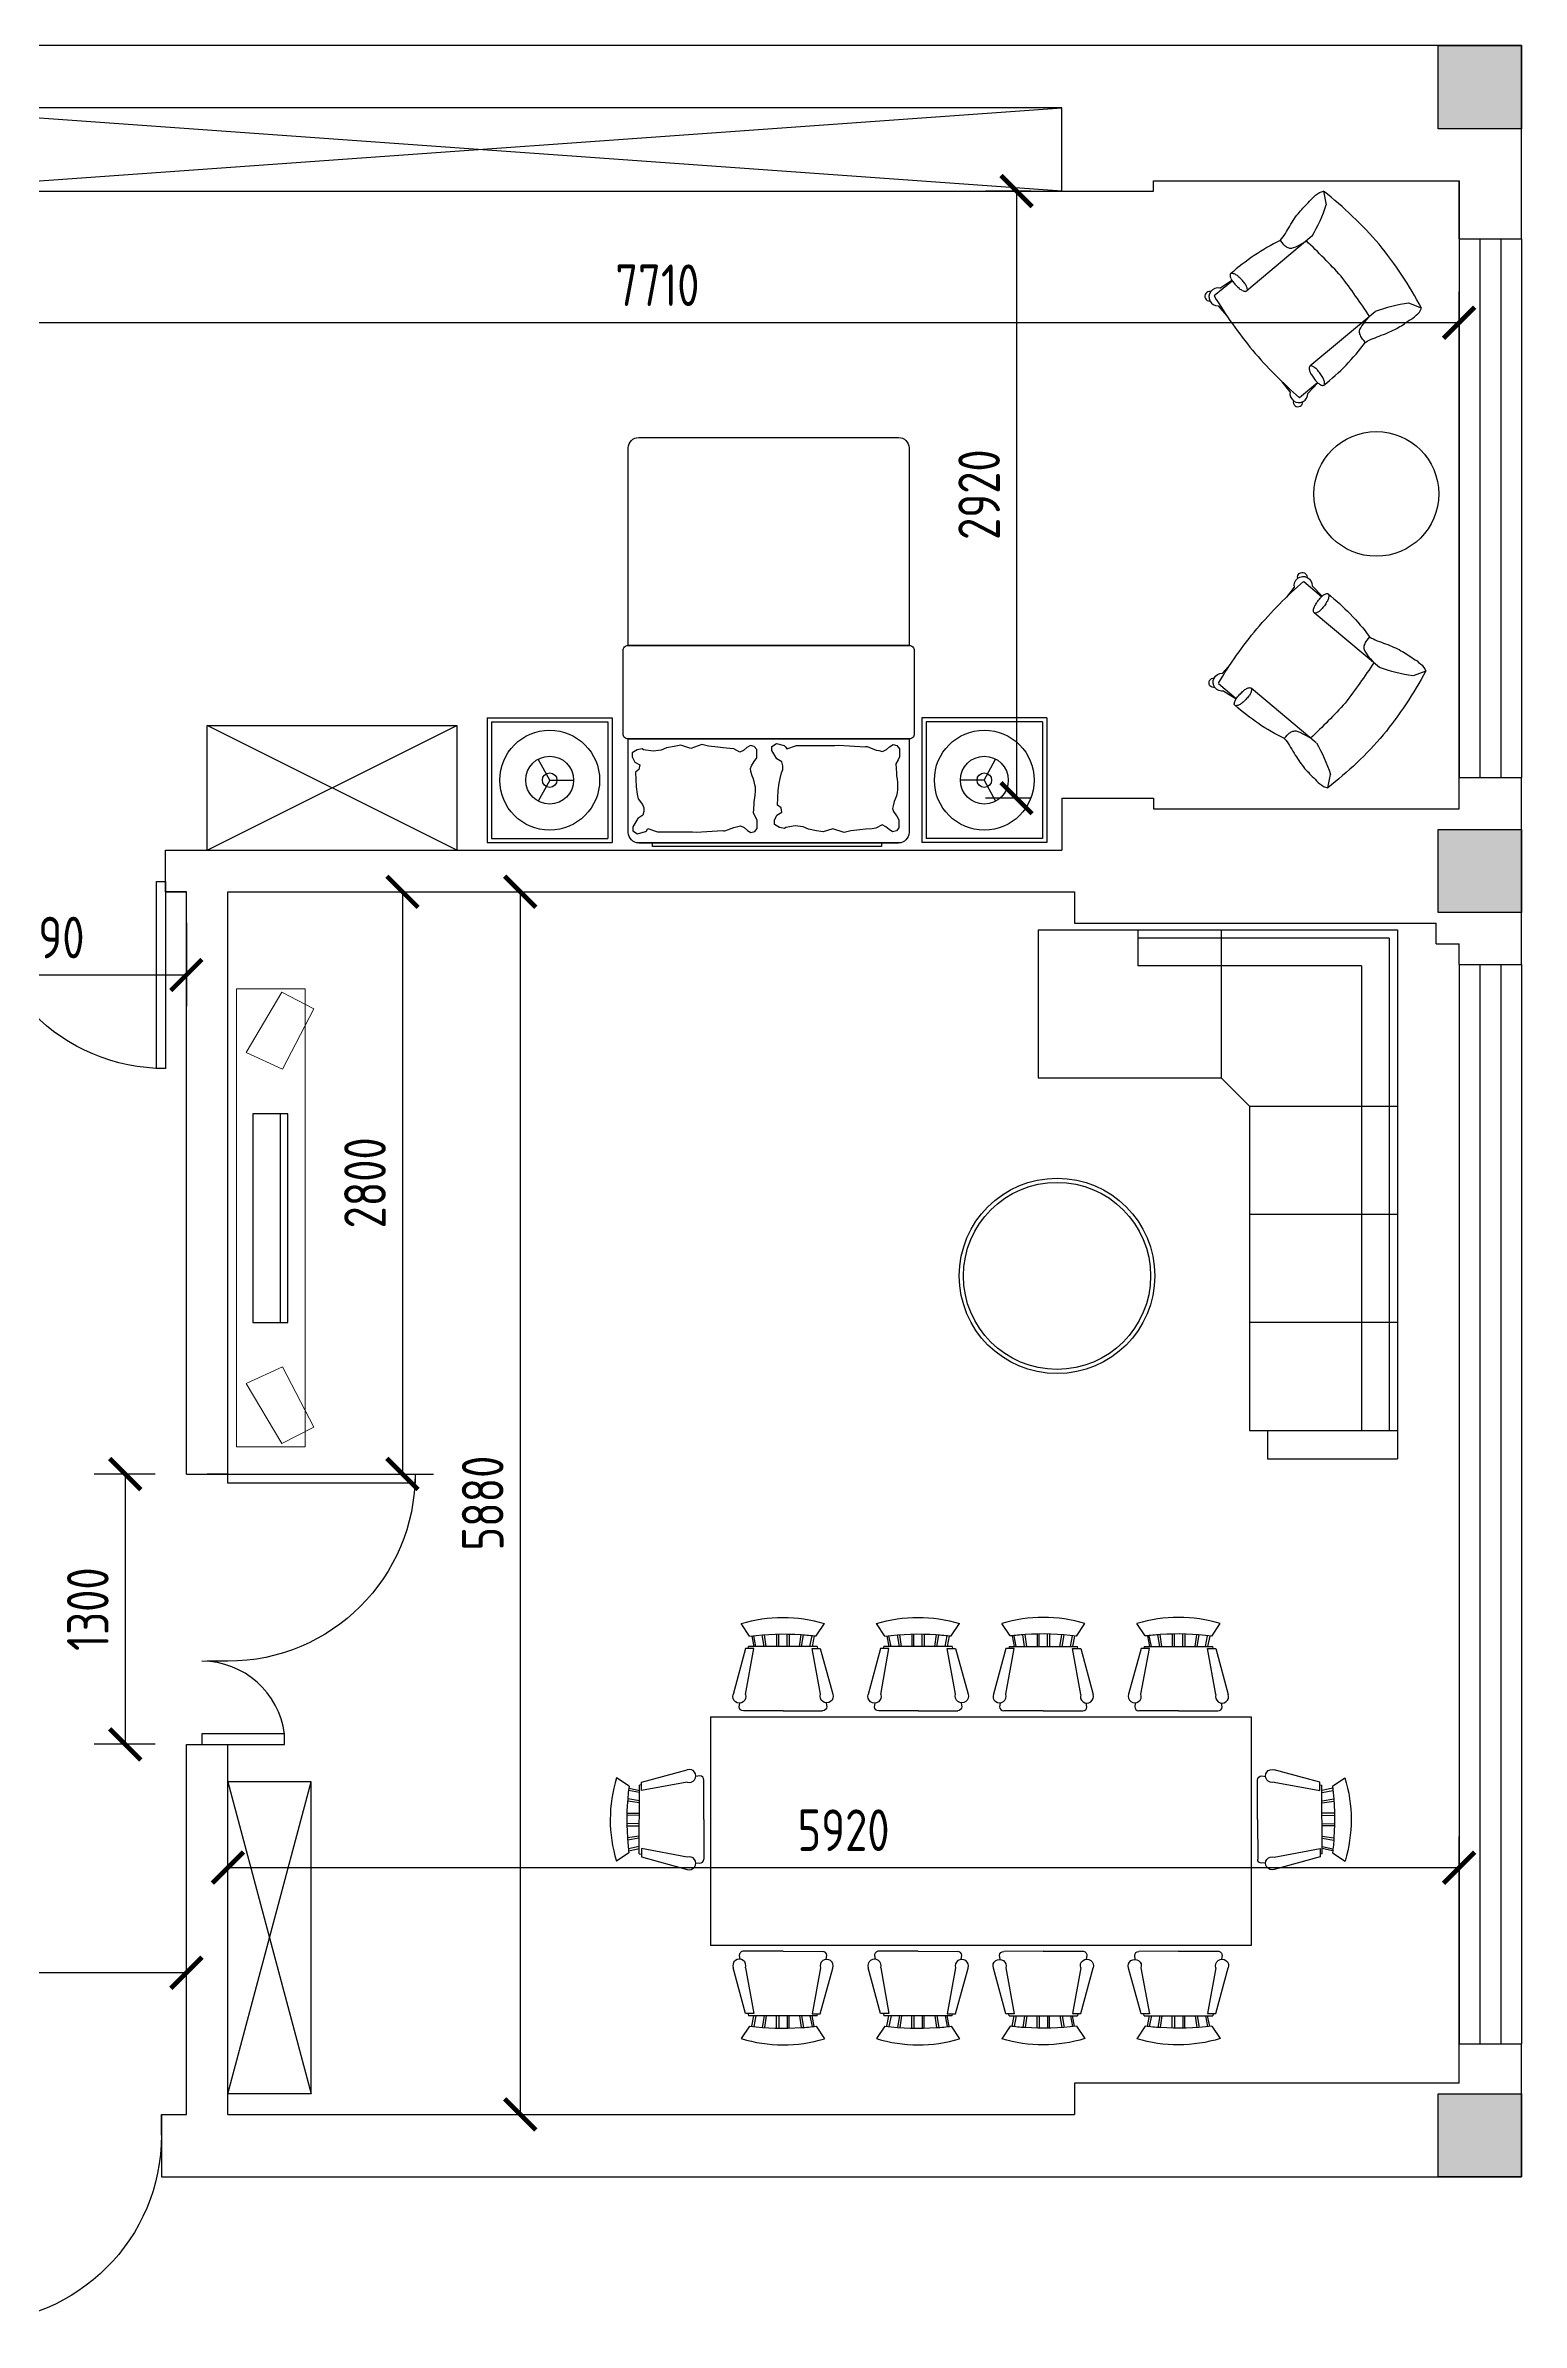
# Model space of a CAD drawing. Header units: millimetres. Extents: x -32476 to 97997, y 23196 to 53777.
# Drawn here: x 1807 to 8904, y 35091 to 46041 of the extents above; entities that cross this region are included whole.
import ezdxf

# ---------------------------------------------------------------- set-up
doc = ezdxf.new("R2010")
doc.units = ezdxf.units.MM
doc.layers.get('Defpoints').update_dxf_attribs({"color": 140})
for name, color, linetype in [('B-FURNITURE', 22, 'Continuous'), ('furn', 7, 'Continuous'), ('TF1', 6, 'Continuous')]:
    doc.layers.add(name, color=color, linetype=linetype)
doc.styles.add('Arch-Dim', font='romans.shx', dxfattribs={"width": 0.75})
doc.styles.add('ATTR', font='romans.shx', dxfattribs={"width": 0.8, "height": 0.7})
doc.dimstyles.new('Annotative-UK', dxfattribs={"dimscale": 0, "dimtxt": 2.5, "dimasz": 1.5, "dimexe": 1.5, "dimexo": 1.5, "dimgap": 0.8, "dimtad": 1, "dimdec": 0, "dimdsep": 46, "dimtxsty": 'Arch-Dim', "dimblk": 'ARCHTICK', "dimcen": 2.5, "dimadec": 1, "dimazin": 2, "dimtfac": 1, "dimtdec": 0, "dimtix": 1, "dimtmove": 2, "dimatfit": 3, "dimfxl": 1, "dimtolj": 1, "dimtzin": 0, "dimarcsym": 0})

# ---------------------------------------------------------------- blocks, each defined once
blk = doc.blocks.new('*U8')
for p, q in [((-900, 0), (-900, 100)), ((0, 0), (0, 100))]:
    blk.add_line(p, q)
blk.add_lwpolyline([(0, 0), (0, -900), (-43.75, -900), (-43.75, 0)], close=True)
blk.add_arc((0, 0), 900, 180, 270)
blk = doc.blocks.new('*U37')
for p, q in [((0, 0), (0, 100)), ((900, 0), (900, 100))]:
    blk.add_line(p, q)
blk.add_lwpolyline([(0, 0), (0, -900), (43.75, -900), (43.75, 0)], close=True)
blk.add_arc((0, 0), 900, 270, 0)
blk = doc.blocks.new('MAT-P14')
for p, q in [((-1.337, 1.348), (-1.337, 1.948)), ((-1.337, 1.948), (-0.737, 1.948)), ((-1.317, 1.928), (-0.757, 1.928)), ((-1.317, 1.368), (-1.317, 1.928)), ((-0.757, 1.368), (-0.757, 1.928)), ((-0.737, 1.348), (-0.737, 1.948)), ((0.625, 1.95), (-0.625, 1.95)), ((0.753, 1.348), (0.753, 1.948)), ((1.353, 1.948), (0.753, 1.948)), ((1.333, 1.928), (0.773, 1.928)), ((0.773, 1.368), (0.773, 1.928)), ((1.333, 1.368), (1.333, 1.928)), ((1.353, 1.348), (1.353, 1.948)), ((-1.037, 1.648), (-1.091, 1.749)), ((-1.037, 1.648), (-1.091, 1.547)), ((-1.037, 1.648), (-0.922, 1.648)), ((1.053, 1.648), (0.938, 1.648)), ((1.053, 1.648), (1.108, 1.749)), ((1.053, 1.648), (1.108, 1.547)), ((-1.337, 1.348), (-0.737, 1.348)), ((-1.317, 1.368), (-0.757, 1.368)), ((1.353, 1.348), (0.753, 1.348)), ((1.333, 1.368), (0.773, 1.368))]:
    blk.add_line(p, q)
for points in [[(-0.675, 1.45), (-0.675, 1.9, -0.414214), (-0.625, 1.95), (0.625, 1.95, -0.414214), (0.675, 1.9), (0.675, 1.45)], [(-0.675, 1, -0.414214), (-0.7, 1.025), (-0.7, 1.425, -0.414214), (-0.675, 1.45), (0.675, 1.45, -0.414214), (0.7, 1.425), (0.7, 1.025, -0.414214), (0.675, 1)], [(-0.625, 0, -0.414214), (-0.675, 0.05), (-0.675, 1), (0.675, 1), (0.675, 0.05, -0.414214), (0.625, 0)]]:
    blk.add_lwpolyline(points, format="xyb", close=True)
for points in [[(-0.614, 1.818), (-0.626, 1.838), (-0.626, 1.877), (-0.614, 1.891), (-0.596, 1.896), (-0.579, 1.886), (-0.563, 1.872), (-0.545, 1.863), (-0.516, 1.879), (-0.497, 1.882), (-0.465, 1.884), (-0.439, 1.887), (-0.395, 1.892), (-0.363, 1.9), (-0.309, 1.882), (-0.262, 1.897), (-0.23, 1.892), (-0.192, 1.884), (-0.166, 1.873), (-0.128, 1.868), (-0.082, 1.875), (-0.076, 1.88), (-0.052, 1.875), (-0.028, 1.861), (-0.028, 1.841), (-0.04, 1.817), (-0.064, 1.802), (-0.06, 1.781), (-0.043, 1.768), (-0.046, 1.697), (-0.05, 1.662), (-0.056, 1.64), (-0.062, 1.612), (-0.068, 1.596), (-0.068, 1.579), (-0.063, 1.56), (-0.039, 1.545), (-0.015, 1.505), (-0.015, 1.486), (-0.038, 1.471), (-0.075, 1.482), (-0.081, 1.487), (-0.087, 1.497), (-0.134, 1.481), (-0.304, 1.482), (-0.318, 1.482), (-0.335, 1.479), (-0.464, 1.488), (-0.467, 1.486), (-0.473, 1.486), (-0.517, 1.503), (-0.53, 1.505), (-0.548, 1.51), (-0.566, 1.501), (-0.581, 1.487), (-0.599, 1.477), (-0.617, 1.482), (-0.629, 1.497), (-0.629, 1.536), (-0.623, 1.55), (-0.611, 1.57), (-0.614, 1.614), (-0.615, 1.627), (-0.618, 1.644), (-0.619, 1.66), (-0.62, 1.675), (-0.62, 1.695), (-0.618, 1.707), (-0.614, 1.723), (-0.608, 1.739), (-0.604, 1.75), (-0.598, 1.771), (-0.596, 1.785), (-0.6, 1.798), (-0.614, 1.819)], [(0.069, 1.559), (0.057, 1.54), (0.057, 1.501), (0.069, 1.486), (0.087, 1.481), (0.105, 1.491), (0.121, 1.505), (0.139, 1.514), (0.168, 1.498), (0.187, 1.496), (0.219, 1.493), (0.244, 1.49), (0.289, 1.485), (0.321, 1.477), (0.374, 1.495), (0.422, 1.48), (0.454, 1.486), (0.492, 1.493), (0.517, 1.504), (0.555, 1.509), (0.602, 1.502), (0.608, 1.497), (0.632, 1.502), (0.656, 1.517), (0.656, 1.536), (0.644, 1.561), (0.62, 1.575), (0.624, 1.596), (0.641, 1.609), (0.637, 1.68), (0.633, 1.715), (0.628, 1.738), (0.606, 1.765), (0.6, 1.781), (0.6, 1.798), (0.605, 1.817), (0.629, 1.832), (0.654, 1.872), (0.654, 1.892), (0.63, 1.906), (0.593, 1.895), (0.587, 1.891), (0.581, 1.881), (0.534, 1.896), (0.379, 1.896), (0.366, 1.896), (0.348, 1.898), (0.22, 1.89), (0.216, 1.891), (0.21, 1.891), (0.167, 1.875), (0.154, 1.872), (0.136, 1.867), (0.118, 1.876), (0.102, 1.89), (0.085, 1.9), (0.067, 1.895), (0.055, 1.881), (0.055, 1.842), (0.061, 1.827), (0.073, 1.807), (0.07, 1.764), (0.069, 1.75), (0.066, 1.733), (0.065, 1.718), (0.063, 1.703), (0.063, 1.682), (0.066, 1.67), (0.07, 1.655), (0.075, 1.638), (0.079, 1.627), (0.086, 1.607), (0.087, 1.592), (0.083, 1.579), (0.07, 1.559)]]:
    blk.add_lwpolyline(points)
blk.add_lwpolyline([(-0.542, 1.95), (-0.542, 1.967), (0.558, 1.967), (0.558, 1.95)], close=True)
for centre, radius in [((-1.037, 1.648), 0.24), ((1.053, 1.648), 0.24), ((-1.037, 1.648), 0.115), ((1.053, 1.648), 0.115), ((-1.037, 1.648), 0.035), ((1.053, 1.648), 0.035)]:
    blk.add_circle(centre, radius)
blk = doc.blocks.new('hjkhj')
at = {"layer": 'TF1', "color": 7}
for p, q in [((84750.3, -5092.2), (84750.4, -5091.1)), ((84750.4, -5091.1), (84750.7, -5090.1)), ((84750.7, -5090.1), (84751.2, -5089.1)), ((84751.2, -5089.1), (84757, -5092.3)), ((84824.5, -5089.1), (84818.8, -5092.3)), ((84825, -5090.1), (84824.5, -5089.1)), ((84825.3, -5091.1), (84825, -5090.1)), ((84825.5, -5092.2), (84825.3, -5091.1)), ((84750.2, -5093.3), (84750.3, -5092.2)), ((84750.2, -5094.4), (84750.2, -5093.3)), ((84750.3, -5095.4), (84750.2, -5094.4)), ((84750.4, -5096.5), (84750.3, -5095.4)), ((84750.5, -5097.4), (84750.4, -5096.5)), ((84750.6, -5098.4), (84750.5, -5097.4)), ((84750.7, -5099.3), (84750.6, -5098.4)), ((84750.8, -5100.2), (84750.7, -5099.3)), ((84750.9, -5101.1), (84750.8, -5100.2)), ((84751, -5101.9), (84750.9, -5101.1)), ((84751.1, -5102.8), (84751, -5101.9)), ((84824.6, -5102.8), (84824.8, -5101.9)), ((84824.8, -5101.9), (84824.9, -5101.1)), ((84824.9, -5101.1), (84825, -5100.2)), ((84825, -5099.3), (84825.1, -5098.4)), ((84825, -5100.2), (84825, -5099.3)), ((84825.1, -5098.4), (84825.2, -5097.4)), ((84825.2, -5097.4), (84825.4, -5096.5)), ((84825.4, -5096.5), (84825.5, -5095.4)), ((84825.5, -5093.3), (84825.5, -5092.2)), ((84825.5, -5094.4), (84825.5, -5093.3)), ((84825.5, -5095.4), (84825.5, -5094.4)), ((84751.2, -5103.7), (84751.1, -5102.8)), ((84751.4, -5104.5), (84751.2, -5103.7)), ((84751.6, -5105.5), (84751.4, -5104.5)), ((84751.8, -5106.4), (84751.6, -5105.5)), ((84752, -5107.4), (84751.8, -5106.4)), ((84752.3, -5108.3), (84752, -5107.4)), ((84752.6, -5109.3), (84752.3, -5108.3)), ((84752.9, -5110.3), (84752.6, -5109.3)), ((84753.2, -5111.3), (84752.9, -5110.3)), ((84753.6, -5112.3), (84753.2, -5111.3)), ((84753.9, -5113.3), (84753.6, -5112.3)), ((84754.3, -5114.3), (84753.9, -5113.3)), ((84763.4, -5115.1), (84763.8, -5113.2)), ((84763.8, -5113.2), (84764.2, -5110.7)), ((84764.2, -5107.3), (84764.2, -5148.2)), ((84811.5, -5107.3), (84811.5, -5148.2)), ((84811.9, -5113.2), (84811.5, -5110.7)), ((84812.3, -5115.1), (84811.9, -5113.2)), ((84821.4, -5114.3), (84821.8, -5113.3)), ((84821.8, -5113.3), (84822.1, -5112.3)), ((84822.1, -5112.3), (84822.5, -5111.3)), ((84822.5, -5111.3), (84822.8, -5110.3)), ((84822.8, -5110.3), (84823.1, -5109.3)), ((84823.1, -5109.3), (84823.4, -5108.3)), ((84823.4, -5108.3), (84823.7, -5107.4)), ((84823.7, -5107.4), (84823.9, -5106.4)), ((84823.9, -5106.4), (84824.2, -5105.5)), ((84824.2, -5105.5), (84824.3, -5104.5)), ((84824.3, -5104.5), (84824.5, -5103.7)), ((84824.5, -5103.7), (84824.6, -5102.8)), ((84754.6, -5115.3), (84754.3, -5114.3)), ((84755, -5116.3), (84754.6, -5115.3)), ((84755.3, -5117.3), (84755, -5116.3)), ((84755.6, -5118.3), (84755.3, -5117.3)), ((84755.8, -5119.3), (84755.6, -5118.3)), ((84755.9, -5120.4), (84755.8, -5119.3)), ((84755.9, -5120.4), (84757, -5120.4)), ((84757, -5120.4), (84758, -5120.4)), ((84758, -5120.4), (84758.8, -5120.3)), ((84758.8, -5120.3), (84759.4, -5120.2)), ((84759.4, -5120.2), (84760, -5120)), ((84760, -5120), (84760.5, -5119.9)), ((84760.5, -5119.9), (84760.9, -5119.7)), ((84760.9, -5119.7), (84761.3, -5119.5)), ((84761.3, -5119.5), (84761.6, -5119.2)), ((84761.6, -5119.2), (84762, -5118.9)), ((84762, -5118.9), (84762.4, -5118.4)), ((84762.4, -5118.4), (84762.7, -5117.6)), ((84762.7, -5117.6), (84763.1, -5116.6)), ((84763.1, -5116.6), (84763.4, -5115.1)), ((84812.6, -5116.6), (84812.3, -5115.1)), ((84813, -5117.6), (84812.6, -5116.6)), ((84813.4, -5118.4), (84813, -5117.6)), ((84813.7, -5118.9), (84813.4, -5118.4)), ((84814.1, -5119.2), (84813.7, -5118.9)), ((84814.4, -5119.5), (84814.1, -5119.2)), ((84814.8, -5119.7), (84814.4, -5119.5)), ((84815.2, -5119.9), (84814.8, -5119.7)), ((84815.7, -5120), (84815.2, -5119.9)), ((84816.3, -5120.2), (84815.7, -5120)), ((84816.9, -5120.3), (84816.3, -5120.2)), ((84817.7, -5120.4), (84816.9, -5120.3)), ((84818.7, -5120.4), (84817.7, -5120.4)), ((84819.8, -5120.4), (84818.7, -5120.4)), ((84819.8, -5120.4), (84819.9, -5119.3)), ((84819.9, -5119.3), (84820.2, -5118.3)), ((84820.2, -5118.3), (84820.4, -5117.3)), ((84820.4, -5117.3), (84820.7, -5116.3)), ((84820.7, -5116.3), (84821.1, -5115.3)), ((84821.1, -5115.3), (84821.4, -5114.3)), ((84754.8, -5157.3), (84755.7, -5150.4)), ((84755.9, -5161.7), (84755.9, -5150.5)), ((84819.8, -5161.7), (84819.8, -5150.5)), ((84820.9, -5157.3), (84820.1, -5150.4)), ((84760.9, -5163.4), (84767, -5163.2)), ((84814.8, -5163.4), (84808.7, -5163.2))]:
    blk.add_line(p, q, dxfattribs=at)
for centre, radius, start, end in [((84790.7, -5276.2), 191.2, 90.8577, 101.9254), ((84785, -5276.2), 191.2, 78.0746, 89.1423), ((84688.9, -5134.5), 80.1, 19.8937, 31.7812), ((84886.8, -5134.5), 80.1, 148.2188, 160.1063), ((84809.6, -5526.7), 418.4, 92.9795, 96.2329), ((84766.1, -5526.7), 418.4, 83.7671, 87.0205), ((84857, -5145.4), 104.1, 166.0756, 181.9298), ((84718.7, -5145.4), 104.1, 358.0702, 13.9244), ((84753.7, -5148.9), 0.811, 134.0627, 183.8288), ((84753.7, -5148.9), 0.811, 183.8288, 233.5949), ((84756.2, -5151.4), 4.36, 113.1423, 134.0627), ((84755.8, -5146), 4.36, 233.5949, 254.5154), ((84757.5, -5160.7), 4.32, 128.6021, 321.567), ((84758, -5155.7), 9.03, 102.0884, 113.1423), ((84757.1, -5141.5), 9.03, 254.5154, 265.5692), ((84759.5, -5162.7), 16.1, 93.8288, 102.0884), ((84757.6, -5134.4), 16.1, 265.5692, 273.8288), ((84759.5, -5162.7), 16.1, 85.5692, 93.8288), ((84757.6, -5134.4), 16.1, 273.8288, 282.0884), ((84760.1, -5155.6), 9.03, 74.5154, 85.5692), ((84759.1, -5141.4), 9.03, 282.0884, 293.1423), ((84761.3, -5151.1), 4.36, 53.5949, 74.5154), ((84761, -5145.7), 4.36, 293.1423, 314.0627), ((84763.4, -5148.2), 0.811, 3.8288, 53.5949), ((84763.4, -5148.2), 0.811, 314.0627, 3.8288), ((84812.3, -5148.2), 0.811, 126.4051, 176.1712), ((84812.3, -5148.2), 0.811, 176.1712, 225.9373), ((84814.8, -5145.7), 4.36, 225.9373, 246.8577), ((84814.4, -5151.1), 4.36, 105.4846, 126.4051), ((84816.6, -5141.4), 9.03, 246.8577, 257.9116), ((84815.6, -5155.6), 9.03, 94.4308, 105.4846), ((84818.1, -5134.4), 16.1, 257.9116, 266.1712), ((84818.2, -5160.7), 4.32, 218.433, 51.3979), ((84816.2, -5162.7), 16.1, 86.1712, 94.4308), ((84818.1, -5134.4), 16.1, 266.1712, 274.4308), ((84816.2, -5162.7), 16.1, 77.9116, 86.1712), ((84818.6, -5141.5), 9.03, 274.4308, 285.4846), ((84817.7, -5155.7), 9.03, 66.8577, 77.9116), ((84819.9, -5146), 4.36, 285.4846, 306.4051), ((84819.5, -5151.4), 4.36, 45.9373, 66.8577), ((84822, -5148.9), 0.811, 306.4051, 356.1712), ((84822, -5148.9), 0.811, 356.1712, 45.9373), ((84754.7, -5163.6), 2.28, 127.6421, 324.3434), ((84789.4, -4950.2), 214.2, 261.0216, 269.5996), ((84786.4, -4950.2), 214.2, 270.4004, 278.9784), ((84821, -5163.6), 2.28, 215.6566, 52.3579)]:
    blk.add_arc(centre, radius, start, end, dxfattribs=at)
blk = doc.blocks.new('_ArchTick')
at = {"color": 0, "linetype": 'ByBlock', "const_width": 0.15}
blk.add_lwpolyline([(-0.5, -0.5), (0.5, 0.5)], dxfattribs=at)
blk = doc.blocks.new('*D100')
at = {"color": 0, "lineweight": -2, "transparency": 16777216}
for p, q in [((894, 42421), (894, 44858)), ((8604, 42521), (8604, 44858)), ((894, 44708), (8604, 44708))]:
    blk.add_line(p, q, dxfattribs=at)
at = {"layer": 'Defpoints', "color": 0, "transparency": 16777216}
for p in [(8604, 44708), (894, 42271), (8604, 42371)]:
    blk.add_point(p, dxfattribs=at)
at = {"color": 0, "lineweight": -2, "transparency": 16777216, "xscale": 150, "yscale": 150, "zscale": 150, "rotation": 180}
blk.add_blockref('_ArchTick', (894, 44708), dxfattribs=at)
at = {"color": 0, "lineweight": -2, "transparency": 16777216, "xscale": 150, "yscale": 150, "zscale": 150}
blk.add_blockref('_ArchTick', (8604, 44708), dxfattribs=at)
at = {"color": 0, "transparency": 16777216, "insert": (4749, 44888), "char_height": 200, "attachment_point": 5, "style": 'Arch-Dim'}
blk.add_mtext('\\A1;7710', dxfattribs=at)
blk = doc.blocks.new('*D101')
at = {"color": 0, "lineweight": -2, "transparency": 16777216}
for p, q in [((6544, 45341), (6326, 45341)), ((6476, 45341), (6476, 42421)), ((6544, 42421), (6326, 42421))]:
    blk.add_line(p, q, dxfattribs=at)
at = {"layer": 'Defpoints', "color": 0, "transparency": 16777216}
for p in [(6694, 45341), (6476, 42421), (6694, 42421)]:
    blk.add_point(p, dxfattribs=at)
at = {"color": 0, "lineweight": -2, "transparency": 16777216, "xscale": 150, "yscale": 150, "zscale": 150}
for p, rotation in [((6476, 45341), 90), ((6476, 42421), 270)]:
    blk.add_blockref('_ArchTick', p, dxfattribs=dict(at, rotation=rotation))
at = {"color": 0, "transparency": 16777216, "insert": (6296, 43881), "char_height": 200, "attachment_point": 5, "rotation": 90, "style": 'Arch-Dim'}
blk.add_mtext('\\A1;2920', dxfattribs=at)
blk = doc.blocks.new('*D104')
at = {"color": 0, "lineweight": -2, "transparency": 16777216}
for p, q in [((144, 36341), (144, 36923)), ((2484, 36241), (2484, 36923)), ((144, 36773), (2484, 36773))]:
    blk.add_line(p, q, dxfattribs=at)
at = {"layer": 'Defpoints', "color": 0, "transparency": 16777216}
for p in [(2484, 36773), (144, 36191), (2484, 36091)]:
    blk.add_point(p, dxfattribs=at)
at = {"color": 0, "lineweight": -2, "transparency": 16777216, "xscale": 150, "yscale": 150, "zscale": 150, "rotation": 180}
blk.add_blockref('_ArchTick', (144, 36773), dxfattribs=at)
at = {"color": 0, "lineweight": -2, "transparency": 16777216, "xscale": 150, "yscale": 150, "zscale": 150}
blk.add_blockref('_ArchTick', (2484, 36773), dxfattribs=at)
at = {"color": 0, "transparency": 16777216, "insert": (1314, 36953), "char_height": 200, "attachment_point": 5, "style": 'Arch-Dim'}
blk.add_mtext('\\A1;2340', dxfattribs=at)
blk = doc.blocks.new('*D112')
at = {"color": 0, "lineweight": -2, "transparency": 16777216}
for p, q in [((1094, 41821), (1094, 41421)), ((2484, 41821), (2484, 41421)), ((1094, 41571), (2484, 41571))]:
    blk.add_line(p, q, dxfattribs=at)
at = {"layer": 'Defpoints', "color": 0, "transparency": 16777216}
for p in [(1094, 41971), (2484, 41971), (2484, 41571)]:
    blk.add_point(p, dxfattribs=at)
at = {"color": 0, "lineweight": -2, "transparency": 16777216, "xscale": 150, "yscale": 150, "zscale": 150, "rotation": 180}
blk.add_blockref('_ArchTick', (1094, 41571), dxfattribs=at)
at = {"color": 0, "lineweight": -2, "transparency": 16777216, "xscale": 150, "yscale": 150, "zscale": 150}
blk.add_blockref('_ArchTick', (2484, 41571), dxfattribs=at)
at = {"color": 0, "transparency": 16777216, "insert": (1789, 41751), "char_height": 200, "attachment_point": 5, "style": 'Arch-Dim'}
blk.add_mtext('\\A1;1390', dxfattribs=at)
blk = doc.blocks.new('*U52')
for p, q in [((0, 0), (0, -100)), ((-900, 0), (-900, -100))]:
    blk.add_line(p, q)
blk.add_lwpolyline([(0, 0), (0, 900), (-43.75, 900), (-43.75, 0)], close=True)
blk.add_arc((0, 0), 900, 90, 180)
blk = doc.blocks.new('*D137')
at = {"color": 0, "lineweight": -2, "transparency": 16777216}
for p, q in [((2334, 39171), (2040, 39171)), ((2190, 39171), (2190, 37871)), ((2334, 37871), (2040, 37871))]:
    blk.add_line(p, q, dxfattribs=at)
at = {"layer": 'Defpoints', "color": 0, "transparency": 16777216}
for p in [(2484, 39171), (2190, 37871), (2484, 37871)]:
    blk.add_point(p, dxfattribs=at)
at = {"color": 0, "lineweight": -2, "transparency": 16777216, "xscale": 150, "yscale": 150, "zscale": 150}
for p, rotation in [((2190, 39171), 90), ((2190, 37871), 270)]:
    blk.add_blockref('_ArchTick', p, dxfattribs=dict(at, rotation=rotation))
at = {"color": 0, "transparency": 16777216, "insert": (2010, 38521), "char_height": 200, "attachment_point": 5, "rotation": 90, "style": 'Arch-Dim'}
blk.add_mtext('\\A1;1300', dxfattribs=at)
blk = doc.blocks.new('CHARROCK')
at = {"linetype": 'Continuous'}
for p, q in [((-8, -4.5), (-10, -1.5)), ((-7.5, -4.5), (-7, -7)), ((-6.5, -7), (-7.02225, -4.43)), ((-4.5, -7), (-4.96674, -4.19951)), ((-4, -7), (-4.40532, -4.16272)), ((-1.5, -4.05012), (-1.5, -7)), ((-1, -7), (-1, -4.05012)), ((1, -7), (1, -4.04655)), ((1.5, -4.05012), (1.5, -7)), ((4, -7), (4.40187, -4.18694)), ((4.5, -7), (4.96761, -4.19437)), ((6.5, -7), (7, -4.4057)), ((7.5, -4.5), (7, -7)), ((8, -4.5), (10, -1.5)), ((-9, -7.5), (-12, -18.49999)), ((-7, -7.5), (-9, -7.5)), ((-9, -18.49999), (-7, -7.5)), ((-8.23428, -6.99939), (-8.3093, -7.47958)), ((-8.23041, -7), (8.23915, -7)), ((7, -7.5), (9, -7.5)), ((9, -18.49999), (7, -7.5)), ((8.31071, -7.48854), (8.23449, -7.00073)), ((9, -7.5), (12, -18.49999)), ((-10.36644, -20.64523), (-10.5, -21.49999)), ((10.5, -21.49999), (10.3575, -20.58798)), ((0, -22.49999), (-9.5, -22.49999)), ((0, -22.49999), (9.5, -22.49999))]:
    blk.add_line(p, q, dxfattribs=at)
for centre, radius, start, end in [((0, -34.08333), 34.08333, 72.93847, 107.0615), ((0, -68.25004), 64.25, 93.92211, 97.15267), ((0, -68.25004), 64.25, 82.84733, 93.92211), ((-10.5, -18.99999), 1.58114, 161.5651, 18.43495), ((-9.5, -21.49999), 1, 180, 270), ((10.5, -18.99999), 1.58114, 161.5651, 18.43495), ((9.5, -21.49999), 1, 270, 0)]:
    blk.add_arc(centre, radius, start, end, dxfattribs=at)
at = {"style": 'ATTR', "width": 0.8, "flags": 9}
blk.add_attdef('ESTCODE', (0, 0), '', height=0.7, dxfattribs=at)
blk = doc.blocks.new('yujk')
for p, q in [((14962, 40697), (17562, 40697)), ((14962, 40697), (14962, 39597)), ((17562, 40697), (17562, 39597)), ((17562, 39597), (14962, 39597))]:
    blk.add_line(p, q)
at = {"color": 9, "yscale": 20, "zscale": 20}
for p, xscale, rotation in [((15310, 41175), -20, 0.1102080190288035), ((15960, 41175), -20, 0.1102080190288035), ((16563, 41175), 20, 359.889791980971), ((17213, 41175), 20, 359.889791980971), ((14480, 40203), 20, 89.88979198097103), ((18043, 40203), -20, 270.110208019029), ((15310, 39119), 20, 179.8897919809712), ((15960, 39119), 20, 179.8897919809712), ((16563, 39119), -20, 180.110208019029), ((17213, 39119), -20, 180.110208019029)]:
    blk.add_blockref('CHARROCK', p, dxfattribs=dict(at, xscale=xscale, rotation=rotation))
blk = doc.blocks.new('A$C4399559B')
at = {"layer": 'B-FURNITURE', "color": 7, "ltscale": 100}
for points in [[(-0.712, 0), (0, 0)], [(-0.712, 0), (-0.712, -0.88)], [(0, 0), (0, -0.88)], [(-0.712, -0.48), (-0.538, -0.48)], [(-0.672, -1.688), (-0.672, -0.48)], [(-0.538, -1.554), (-0.538, -0.48)], [(-0.712, -0.856), (-0.712, -1.728)], [(0, -0.856), (0, -0.88)], [(-0.712, -0.88), (-0.538, -0.88)], [(-0.538, -0.88), (0, -0.88)], [(0, -0.88), (0.136, -1.016)], [(0.136, -1.016), (1.696, -1.016)], [(0.136, -1.016), (0.136, -1.728)], [(0.656, -1.016), (0.656, -1.728)], [(1.176, -1.016), (1.176, -1.728)], [(1.696, -1.016), (1.696, -1.728)], [(1.696, -1.102), (1.832, -1.102)], [(1.832, -1.102), (1.832, -1.728)], [(-0.538, -1.554), (1.696, -1.554)], [(-0.712, -1.728), (1.832, -1.728)], [(-0.672, -1.688), (1.696, -1.688)]]:
    blk.add_lwpolyline(points, dxfattribs=at)
blk = doc.blocks.new('*D183')
at = {"color": 0, "lineweight": -2, "transparency": 16777216}
for p, q in [((2834, 41971), (4239, 41971)), ((4089, 41971), (4089, 36091)), ((2834, 36091), (4239, 36091))]:
    blk.add_line(p, q, dxfattribs=at)
at = {"layer": 'Defpoints', "color": 0, "transparency": 16777216}
for p in [(2684, 41971), (2684, 36091), (4089, 36091)]:
    blk.add_point(p, dxfattribs=at)
at = {"color": 0, "lineweight": -2, "transparency": 16777216, "xscale": 150, "yscale": 150, "zscale": 150}
for p, rotation in [((4089, 41971), 90), ((4089, 36091), 270)]:
    blk.add_blockref('_ArchTick', p, dxfattribs=dict(at, rotation=rotation))
at = {"color": 0, "transparency": 16777216, "insert": (3909, 39031), "char_height": 200, "attachment_point": 5, "rotation": 90, "style": 'Arch-Dim'}
blk.add_mtext('\\A1;5880', dxfattribs=at)
blk = doc.blocks.new('*D184')
at = {"color": 0, "lineweight": -2, "transparency": 16777216}
for p, q in [((2684, 36241), (2684, 37428)), ((8604, 36391), (8604, 37428)), ((2684, 37278), (8604, 37278))]:
    blk.add_line(p, q, dxfattribs=at)
at = {"layer": 'Defpoints', "color": 0, "transparency": 16777216}
for p in [(8604, 37278), (8604, 36241), (2684, 36091)]:
    blk.add_point(p, dxfattribs=at)
at = {"color": 0, "lineweight": -2, "transparency": 16777216, "xscale": 150, "yscale": 150, "zscale": 150, "rotation": 180}
blk.add_blockref('_ArchTick', (2684, 37278), dxfattribs=at)
at = {"color": 0, "lineweight": -2, "transparency": 16777216, "xscale": 150, "yscale": 150, "zscale": 150}
blk.add_blockref('_ArchTick', (8604, 37278), dxfattribs=at)
at = {"color": 0, "transparency": 16777216, "insert": (5644, 37458), "char_height": 200, "attachment_point": 5, "style": 'Arch-Dim'}
blk.add_mtext('\\A1;5920', dxfattribs=at)
blk = doc.blocks.new('*D185')
at = {"color": 0, "lineweight": -2, "transparency": 16777216}
for p, q in [((2834, 41971), (3673, 41971)), ((3523, 41971), (3523, 39171)), ((2834, 39171), (3673, 39171))]:
    blk.add_line(p, q, dxfattribs=at)
at = {"layer": 'Defpoints', "color": 0, "transparency": 16777216}
for p in [(2684, 41971), (2684, 39171), (3523, 39171)]:
    blk.add_point(p, dxfattribs=at)
at = {"color": 0, "lineweight": -2, "transparency": 16777216, "xscale": 150, "yscale": 150, "zscale": 150}
for p, rotation in [((3523, 41971), 90), ((3523, 39171), 270)]:
    blk.add_blockref('_ArchTick', p, dxfattribs=dict(at, rotation=rotation))
at = {"color": 0, "transparency": 16777216, "insert": (3343, 40571), "char_height": 200, "attachment_point": 5, "rotation": 90, "style": 'Arch-Dim'}
blk.add_mtext('\\A1;2800', dxfattribs=at)

msp = doc.modelspace()

# ---------------------------------------------------------------- hatches: boundary and pattern name
h = msp.add_hatch(color=256)
h.dxf.hatch_style = 1
h.paths.add_polyline_path([(8904, 46040.7), (8504, 46040.7), (8504, 45640.7), (8904, 45640.7)])
h = msp.add_hatch(color=256)
h.dxf.hatch_style = 1
h.paths.add_polyline_path([(8904, 42270.7), (8504, 42270.7), (8504, 41870.7), (8904, 41870.7)])
h = msp.add_hatch(color=256)
h.dxf.hatch_style = 1
h.paths.add_polyline_path([(8904, 36190.7), (8504, 36190.7), (8504, 35790.7), (8904, 35790.7)])

# ---------------------------------------------------------------- linework, layer by layer
at = {"lineweight": 30}
for p, q in [((8904, 46040.7), (-10556, 46040.7)), ((8904, 45110.7), (8904, 46040.7)), ((6694, 45740.7), (894, 45740.7)), ((6694, 45340.7), (6694, 45740.7)), ((6694, 45340.7), (7134, 45340.7)), ((7134, 45340.7), (7134, 45390.7)), ((7134, 45390.7), (8604, 45390.7)), ((8604, 45110.7), (8604, 45390.7)), ((8604, 45110.7), (8904, 45110.7)), ((8604, 42370.7), (8604, 42520.7)), ((8604, 42520.7), (8904, 42520.7)), ((8904, 41620.7), (8904, 42520.7)), ((6694, 42420.7), (6694, 42170.7)), ((6694, 42420.7), (7134, 42420.7)), ((7134, 42420.7), (7134, 42370.7)), ((7134, 42370.7), (8604, 42370.7)), ((2384, 42170.7), (6694, 42170.7)), ((2384, 41970.7), (2384, 42170.7)), ((2384, 41970.7), (2484, 41970.7)), ((2484, 39170.7), (2484, 41970.7)), ((2684, 39170.7), (2684, 41970.7)), ((2684, 41970.7), (6754, 41970.7)), ((6754, 41970.7), (6754, 41820.7)), ((6754, 41820.7), (8494.3, 41820.7)), ((8494.3, 41720.7), (8494.3, 41820.7)), ((8494.3, 41720.7), (8604, 41720.7)), ((8604, 41620.7), (8604, 41720.7)), ((8604, 41620.7), (8904, 41620.7)), ((2484, 39170.7), (2684, 39170.7)), ((2484, 36090.7), (2484, 37870.7)), ((2484, 37870.7), (2684, 37870.7)), ((2684, 36090.7), (2684, 37872.2)), ((8604, 36240.7), (8604, 36430.7)), ((8604, 36430.7), (8904, 36430.7)), ((8904, 35790.7), (8904, 36430.7)), ((8604, 36240.7), (6754, 36240.7)), ((6754, 36240.7), (6754, 36090.7)), ((8504, 36190.7), (8904, 36190.7)), ((2364, 36090.7), (2484, 36090.7)), ((2364, 36090.7), (2364, 35790.7)), ((2684, 36090.7), (6754, 36090.7)), ((2364, 35790.7), (8904, 35790.7))]:
    msp.add_line(p, q, dxfattribs=at)
for p, q in [((1094, 45340.7), (6694, 45740.7)), ((6694, 45340.7), (1094, 45740.7)), ((6694, 45740.7), (4609, 45740.7)), ((1094, 45340.7), (6694, 45340.7)), ((8604, 45390.7), (8604, 45110.7)), ((8604, 45110.7), (8604, 42520.7)), ((8704, 45110.7), (8704, 42520.7)), ((8804, 45110.7), (8804, 42520.7)), ((8904, 45110.7), (8904, 42520.7)), ((2584, 42170.7), (2584, 42770.7)), ((2584, 42770.7), (3784, 42770.7)), ((2584, 42170.7), (3784, 42770.7)), ((3784, 42170.7), (2584, 42770.7)), ((3784, 42770.7), (3784, 42170.7)), ((8604, 42370.7), (8604, 42520.7)), ((2384, 42170.7), (2584, 42170.7)), ((2484, 41970.7), (2384, 41970.7)), ((2684, 39170.7), (2684, 41910.7)), ((8604, 41620.7), (8604, 36430.7)), ((8704, 41620.7), (8704, 36430.7)), ((8804, 41620.7), (8804, 36430.7)), ((8904, 41620.7), (8904, 36430.7)), ((2956, 37920.7), (2559, 37920.7)), ((2559, 37920.7), (2559, 37870.7)), ((2956, 37870.7), (2956, 37920.7)), ((2609, 37870.7), (2956, 37870.7)), ((3084, 37690.7), (2684, 37690.7)), ((2684, 36190.7), (3084, 37690.7)), ((2684, 37690.7), (3084, 36190.7)), ((3084, 36190.7), (3084, 37690.7)), ((3084, 36190.7), (2684, 36190.7))]:
    msp.add_line(p, q)
for points in [[(8504, 46040.7), (8904, 46040.7), (8904, 45640.7), (8504, 45640.7)], [(8504, 42270.7), (8904, 42270.7), (8904, 41870.7), (8504, 41870.7)], [(8504, 36190.7), (8904, 36190.7), (8904, 35790.7), (8504, 35790.7)]]:
    msp.add_lwpolyline(points, close=True, dxfattribs=at)
at = {"color": 33, "linetype": 'ByBlock', "lineweight": 13, "true_color": 0xbc9976}
for points in [[(2724.3, 41504.2), (2724.3, 39301.3), (3055.4, 39301.3), (3055.4, 41504.2)], [(2943.1, 41488.4), (2772.1, 41198.6), (2945.4, 41118.7), (3096.4, 41408.5)], [(2943.1, 39317.1), (2772.1, 39606.9), (2945.4, 39686.8), (3096.4, 39397)]]:
    msp.add_lwpolyline(points, close=True, dxfattribs=at)
at = {"color": 33, "true_color": 0xbc9976}
for points in [[(2803.7, 40902.7), (2803.7, 39899.6), (2971.2, 39899.6), (2971.2, 40902.7)], [(2934.8, 40902.7), (2934.8, 39899.6), (2971.2, 39899.6), (2971.2, 40902.7)]]:
    msp.add_lwpolyline(points, close=True, dxfattribs=at)
msp.add_circle((8206.1, 43884.3), 300)
msp.add_arc((2559, 37870.7), 400, 7.18076, 90)
at = {"layer": 'furn'}
for radius in [470, 450]:
    msp.add_circle((6670.6, 40123.7), radius, dxfattribs=at)

# ---------------------------------------------------------------- block references
for name, p, xscale, yscale, zscale, rotation in [('hjkhj', (-497133.9, 727801.6), 10, 10, 10, 309.9413141141542), ('MAT-P14', (5284, 44155.8), 1000, 1000, 1000, 180), ('hjkhj', (-497113.6, -639990.9), -10, 10, 10, 230.0586858858458), ('A$C4399559B', (6580, 41076.7), -1000, 1000, 1000, 90)]:
    msp.add_blockref(name, p, dxfattribs=dict(xscale=xscale, yscale=yscale, zscale=zscale, rotation=rotation))
at = {"lineweight": 30, "xscale": -1}
for name, p in [('*U37', (2384, 42020.7)), ('*U8', (1464, 35990.7))]:
    msp.add_blockref(name, p, dxfattribs=at)
at = {"lineweight": 30, "xscale": -1, "rotation": 270}
msp.add_blockref('*U52', (2684, 39170.7), dxfattribs=at)
msp.add_blockref('yujk', (-9957.9, -2693.3))

# ---------------------------------------------------------------- dimensions: what is measured, and where the dimension line sits
for base, p1, p2, picture, middle in [((6476.4, 42420.7), (6694, 45340.7), (6694, 42420.7), '*D101', (6296.4, 43880.7)), ((4088.9, 36090.7), (2684, 41970.7), (2684, 36090.7), '*D183', (3908.9, 39030.7)), ((3523, 39170.7), (2684, 41970.7), (2684, 39170.7), '*D185', (3343, 40570.7)), ((2190.2, 37870.7), (2484, 39170.7), (2484, 37870.7), '*D137', (2010.2, 38520.7))]:
    dim = msp.add_linear_dim(base=base, p1=p1, p2=p2, angle=90, dimstyle='Annotative-UK', override={"dimtxt": 2, "dimzin": 3})
    dim.commit()
    dim.dimension.update_dxf_attribs({"geometry": picture, "text_midpoint": middle})
for base, p1, p2, picture, middle in [((8604, 44707.7), (894, 42270.7), (8604, 42370.7), '*D100', (4749, 44887.7)), ((2484, 41570.7), (1094, 41970.7), (2484, 41970.7), '*D112', (1789, 41750.7)), ((8604, 37278.5), (2684, 36090.7), (8604, 36240.7), '*D184', (5644, 37458.5)), ((2484, 36773.3), (144, 36190.7), (2484, 36090.7), '*D104', (1314, 36953.3))]:
    dim = msp.add_linear_dim(base=base, p1=p1, p2=p2, dimstyle='Annotative-UK', override={"dimtxt": 2, "dimzin": 3})
    dim.commit()
    dim.dimension.update_dxf_attribs({"geometry": picture, "text_midpoint": middle})

doc.saveas('drawing.dxf')
